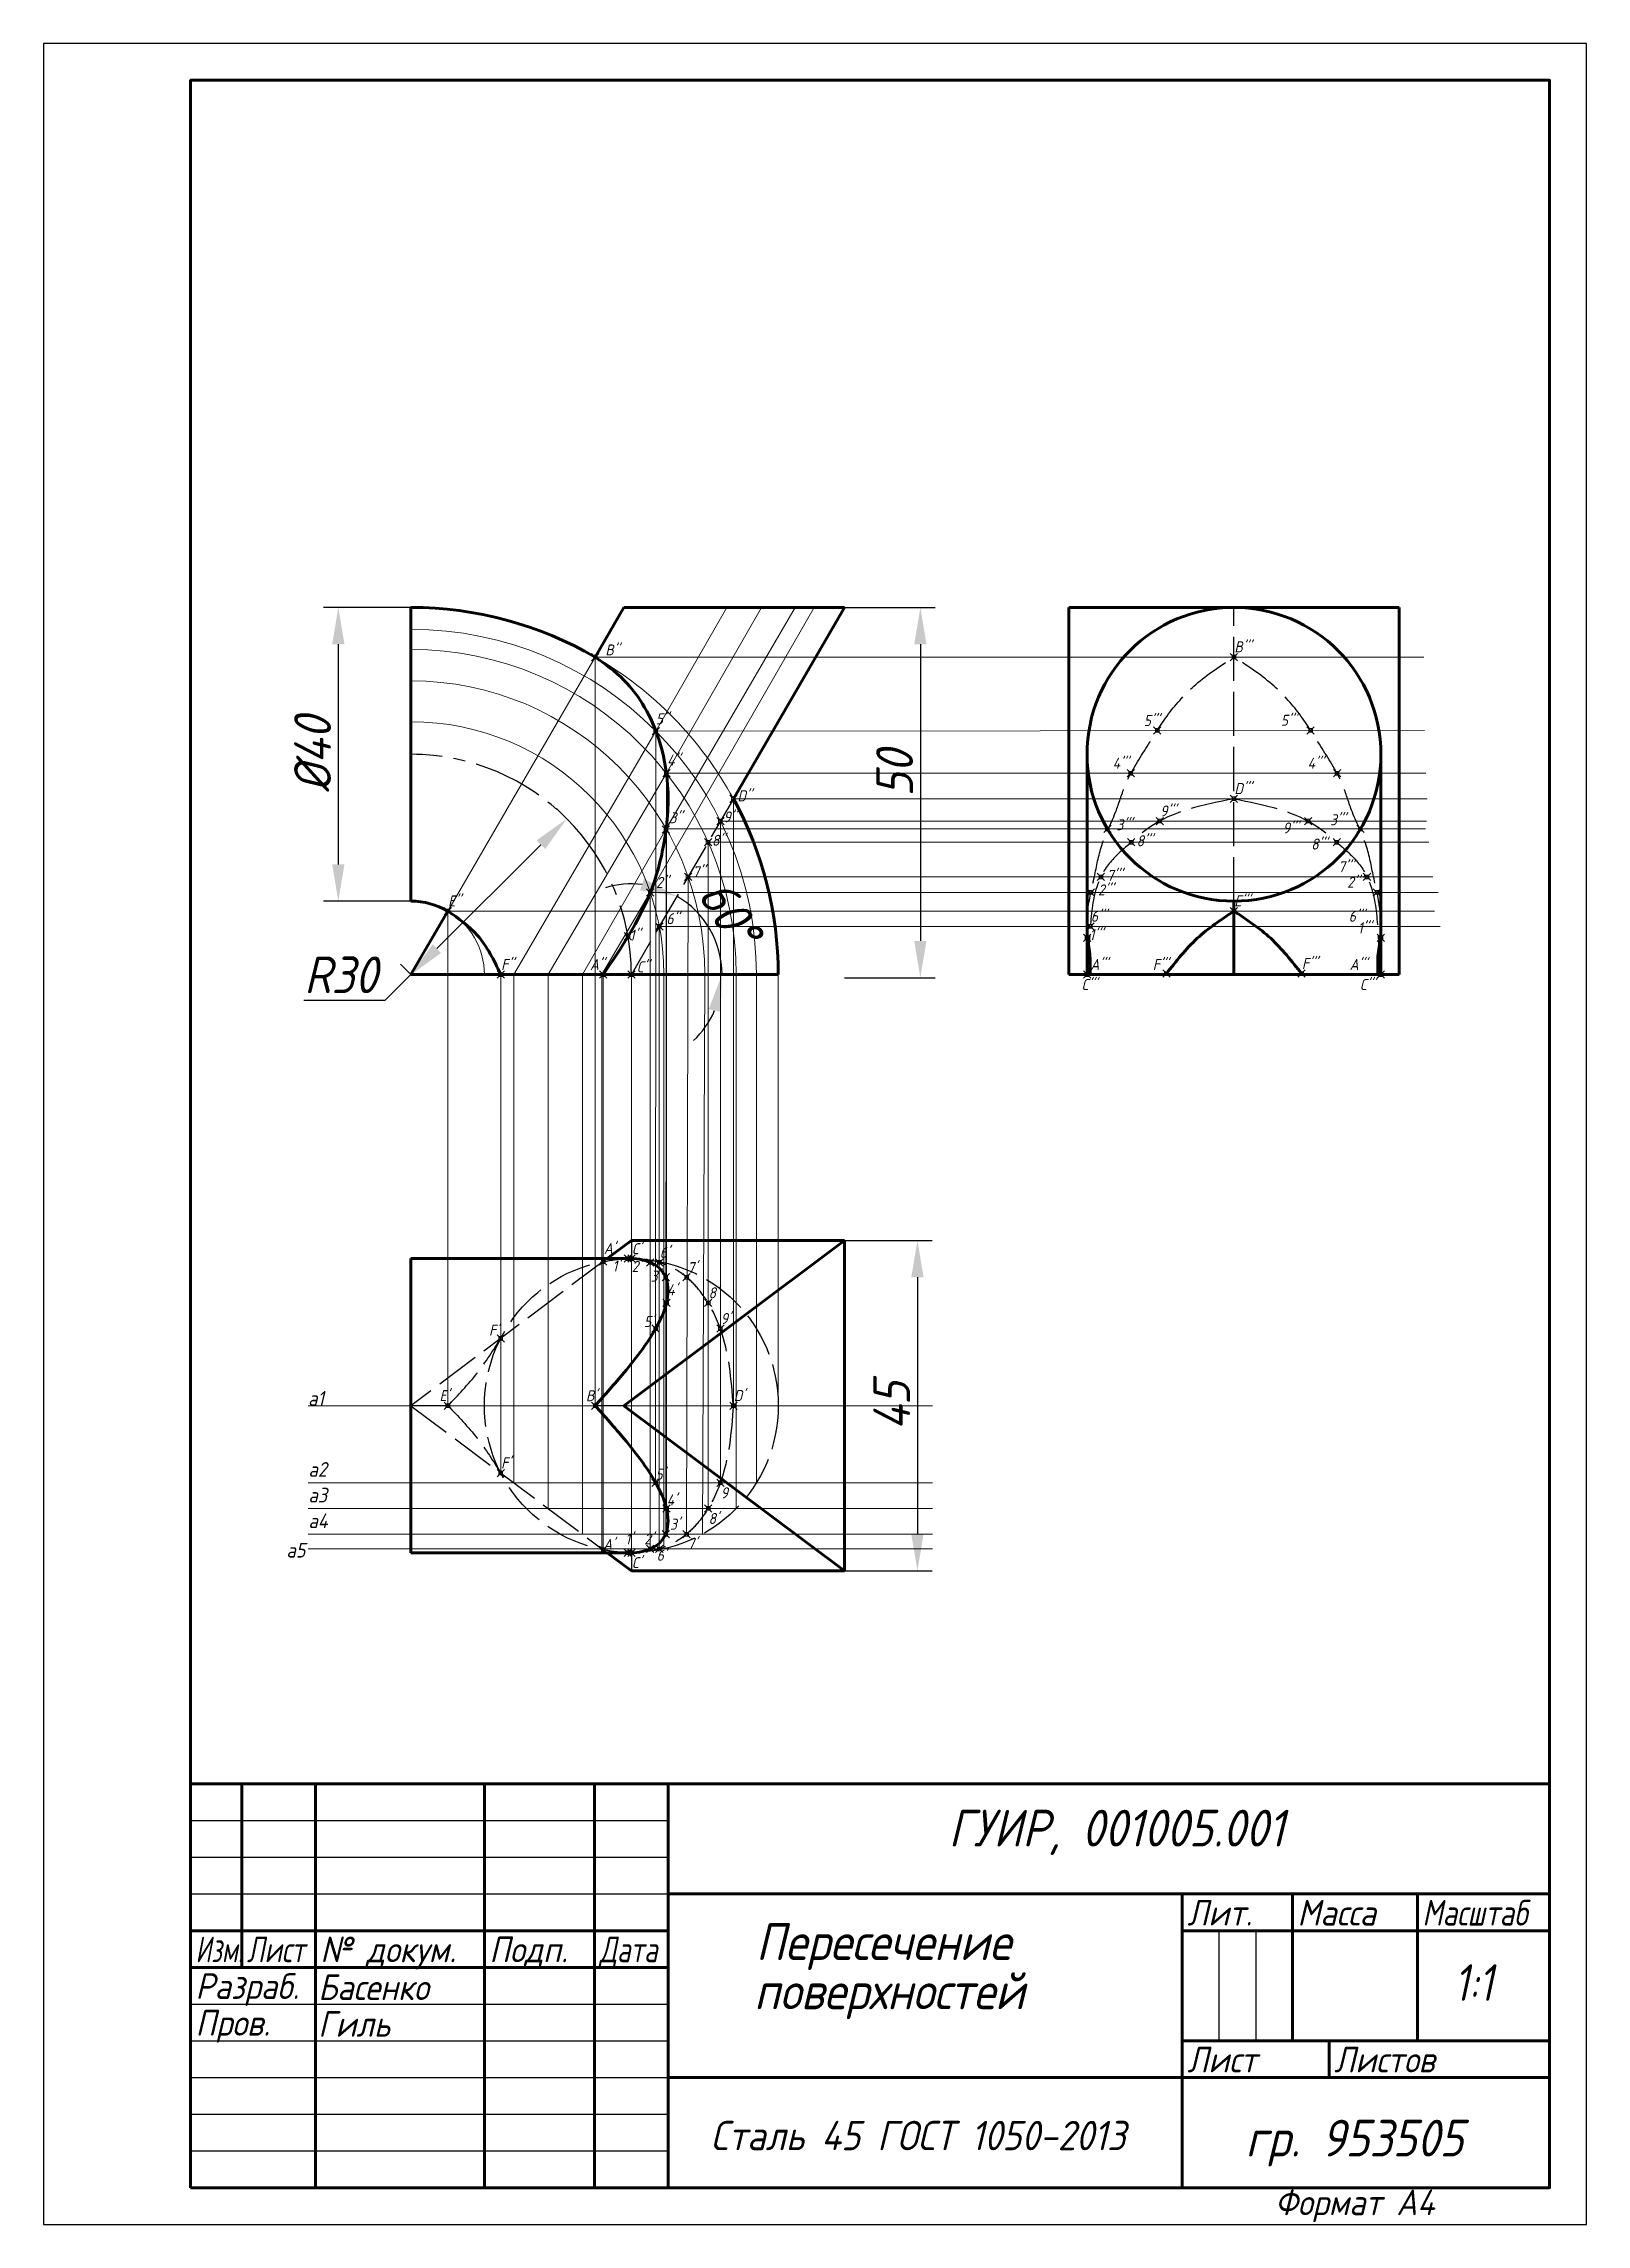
# Model space of a CAD drawing. Header units: millimetres. Extents: x 0 to 210, y 0 to 297.
import ezdxf

# ---------------------------------------------------------------- set-up
doc = ezdxf.new("R2010")
doc.units = ezdxf.units.MM
doc.header["$LTSCALE"] = 0.5
doc.header["$PDMODE"] = 99
doc.header["$PDSIZE"] = 0.5
doc.linetypes.add('ACAD_ISO02W100', pattern=[15, 12, -3])
doc.linetypes.add('осевая2', pattern=[28.575, 19.05, -3.175, 3.175, -3.175])
doc.layers.get('0').update_dxf_attribs({"lineweight": 60})
doc.layers.get('Defpoints').update_dxf_attribs({"color": 5})
doc.layers.add('1-оси', color=1, linetype='осевая2')
doc.layers.add('3-размеры', color=6, linetype='Continuous')
doc.layers.add('4-текст', color=7, linetype='Continuous', true_color=0x00ad00)
for name, color, linetype, lineweight in [('построение', 252, 'Continuous', 20), ('тонкий', 7, 'Continuous', 20), ('штриховые тонкие', 7, 'ACAD_ISO02W100', 30)]:
    doc.layers.add(name, color=color, linetype=linetype, lineweight=lineweight)
doc.layers.add('построение 2', color=7, linetype='Continuous', lineweight=20, true_color=0x020138)
doc.layers.add('построение 3', color=7, linetype='Continuous', lineweight=20, true_color=0x380000)
doc.styles.get("Standard").update_dxf_attribs({"font": 'isocpeui.ttf', "width": 0.9})
doc.dimstyles.new('Standart', dxfattribs={"dimtxt": 5, "dimasz": 5, "dimexe": 2, "dimexo": 0, "dimgap": 1, "dimtad": 1, "dimtoh": 1, "dimdec": 0, "dimtxsty": 'Standard', "dimcen": 2.5, "dimadec": 0, "dimazin": 0, "dimtfac": 1, "dimtdec": 0, "dimtmove": 0, "dimatfit": 3, "dimldrblk": 'DOTSMALL', "dimfxl": 1, "dimarcsym": 0})

# ---------------------------------------------------------------- blocks, each defined once
blk = doc.blocks.new('*D7')
at = {"layer": '3-размеры', "color": 0, "lineweight": -2, "transparency": 16777216}
for p, q in [((109, 134), (120.94, 134)), ((118.94, 129), (118.94, 94)), ((109, 89), (120.94, 89))]:
    blk.add_line(p, q, dxfattribs=at)
at = {"layer": '3-размеры', "color": 0, "transparency": 16777216}
for points in [[(118.11, 129), (119.78, 129), (118.94, 134)], [(118.11, 94), (119.78, 94), (118.94, 89)]]:
    blk.add_solid(points, dxfattribs=at)
at = {"layer": 'Defpoints', "color": 0, "transparency": 16777216}
for p in [(109, 134), (109, 89), (118.94, 89)]:
    blk.add_point(p, dxfattribs=at)
at = {"layer": '3-размеры', "color": 0, "transparency": 16777216, "insert": (115.44, 111.5), "char_height": 5, "attachment_point": 5, "rotation": 90}
blk.add_mtext('45', dxfattribs=at)
blk = doc.blocks.new('_DotSmall')
at = {"color": 0, "linetype": 'ByBlock', "const_width": 0.5}
blk.add_lwpolyline([(-0.0625, 0, 1), (0.0625, 0, 1)], format="xyb", close=True, dxfattribs=at)
blk = doc.blocks.new('*D8')
at = {"layer": '3-размеры', "color": 0, "lineweight": -2, "transparency": 16777216}
for p, q in [((109, 220.21), (121.34, 220.21)), ((119.34, 215.21), (119.34, 174.79)), ((109, 169.79), (121.34, 169.79))]:
    blk.add_line(p, q, dxfattribs=at)
at = {"layer": '3-размеры', "color": 0, "transparency": 16777216}
for points in [[(118.51, 215.21), (120.17, 215.21), (119.34, 220.21)], [(118.51, 174.79), (120.17, 174.79), (119.34, 169.79)]]:
    blk.add_solid(points, dxfattribs=at)
at = {"layer": 'Defpoints', "color": 0, "transparency": 16777216}
for p in [(109, 220.21), (109, 169.79), (119.34, 169.79)]:
    blk.add_point(p, dxfattribs=at)
at = {"layer": '3-размеры', "color": 0, "transparency": 16777216, "insert": (115.84, 197.63), "char_height": 5, "attachment_point": 5, "rotation": 90}
blk.add_mtext('50', dxfattribs=at)
blk = doc.blocks.new('*D9')
at = {"layer": '3-размеры', "color": 0, "lineweight": -2, "transparency": 16777216}
for p, q in [((50, 220.21), (38.11, 220.21)), ((40.11, 215.21), (40.11, 185.21)), ((50, 180.21), (38.11, 180.21))]:
    blk.add_line(p, q, dxfattribs=at)
at = {"layer": '3-размеры', "color": 0, "transparency": 16777216}
for points in [[(39.28, 215.21), (40.95, 215.21), (40.11, 220.21)], [(39.28, 185.21), (40.95, 185.21), (40.11, 180.21)]]:
    blk.add_solid(points, dxfattribs=at)
at = {"layer": 'Defpoints', "color": 0, "transparency": 16777216}
for p in [(50, 220.21), (40.11, 180.21), (50, 180.21)]:
    blk.add_point(p, dxfattribs=at)
at = {"layer": '3-размеры', "color": 0, "transparency": 16777216, "insert": (36.61, 200.21), "char_height": 5, "attachment_point": 5, "rotation": 90}
blk.add_mtext('%%C40', dxfattribs=at)
blk = doc.blocks.new('*D10')
at = {"layer": '3-размеры', "color": 0, "lineweight": -2, "transparency": 16777216}
for p, q in [((71.21, 191.43), (69.8, 192.84)), ((67.68, 187.89), (53.54, 173.75)), ((50, 170.21), (46.46, 166.68)), ((50, 170.21), (48.59, 171.63)), ((46.46, 166.68), (35.44, 166.68))]:
    blk.add_line(p, q, dxfattribs=at)
at = {"layer": '3-размеры', "color": 0, "transparency": 16777216}
for points in [[(67.09, 188.48), (68.27, 187.3), (71.21, 191.43)], [(52.95, 174.34), (54.12, 173.16), (50, 170.21)]]:
    blk.add_solid(points, dxfattribs=at)
at = {"layer": 'Defpoints', "color": 0, "transparency": 16777216}
for p in [(71.21, 191.43), (50, 170.21), (50, 170.21)]:
    blk.add_point(p, dxfattribs=at)
at = {"layer": '3-размеры', "color": 0, "transparency": 16777216, "insert": (40.45, 170.18), "char_height": 5, "attachment_point": 5}
blk.add_mtext('R30', dxfattribs=at)
blk = doc.blocks.new('*D11')
at = {"layer": '3-размеры', "color": 0, "lineweight": -2, "transparency": 16777216}
for start, end in [(83.2518, 106.6174), (360, 59.8863), (313.2689, 336.6344)]:
    blk.add_arc((80, 170.21), 12.35, start, end, dxfattribs=at)
at = {"layer": '3-размеры', "color": 0, "transparency": 16777216}
for points in [[(81.71, 183.26), (81.19, 181.68), (86.19, 180.89)], [(90.52, 165.49), (92.15, 165.15), (92.35, 170.21)]]:
    blk.add_solid(points, dxfattribs=at)
at = {"layer": 'Defpoints', "color": 0, "transparency": 16777216}
for p in [(93.89, 194.16), (91.6, 174.43), (80, 170.21), (80, 170.21), (100, 170.21)]:
    blk.add_point(p, dxfattribs=at)
at = {"layer": '3-размеры', "color": 0, "transparency": 16777216, "insert": (93.41, 178.65), "char_height": 5, "attachment_point": 5, "rotation": 302.1587}
blk.add_mtext('60°', dxfattribs=at)

msp = doc.modelspace()

# ---------------------------------------------------------------- linework, layer by layer
for p, q in [((50, 180.21), (50, 220.21)), ((75.09, 213.46), (79, 220.21)), ((79, 220.21), (109, 220.21)), ((109, 220.21), (93.89, 194.16)), ((184.53, 220.21), (139.53, 220.21)), ((139.53, 220.21), (139.53, 170.21)), ((162.03, 220.21), (142.03, 220.21)), ((184.53, 170.21), (184.53, 220.21)), ((142.03, 200.21), (142.03, 170.21)), ((182.03, 170.21), (182.03, 200.21)), ((50, 170.21), (55.02, 178.86)), ((162.03, 170.21), (162.03, 180.21)), ((50, 170.21), (80, 170.21)), ((80, 170.21), (60, 170.21)), ((80, 170.21), (100, 170.21)), ((139.53, 170.21), (184.53, 170.21)), ((142.03, 170.21), (182.03, 170.21)), ((162.03, 170.21), (142.43, 170.21)), ((162.03, 170.21), (181.63, 170.21)), ((80, 134), (76.72, 131.54)), ((79, 111.5), (109, 134)), ((109, 134), (80, 134)), ((109, 134), (109, 89)), ((50, 131.54), (50, 91.46)), ((80, 131.54), (50, 131.54)), ((79, 111.5), (109, 89)), ((80, 91.46), (50, 91.46)), ((76.72, 91.46), (80, 89)), ((109, 89), (80, 89)), ((155, 45), (155, 40))]:
    msp.add_line(p, q)
at = {"lineweight": 60}
for p, q in [((205, 60), (20, 60)), ((27, 60), (27, 35)), ((37, 5), (37, 60)), ((60, 60), (60, 5)), ((75, 5), (75, 60)), ((85, 60), (85, 5)), ((85, 45), (205, 45)), ((155, 5), (155, 45)), ((170, 45), (170, 25)), ((187, 25), (187, 45)), ((20, 40), (85, 40)), ((155, 40), (205, 40)), ((20, 35), (85, 35)), ((155, 25), (205, 25)), ((175, 20), (175, 25)), ((85, 20), (205, 20))]:
    msp.add_line(p, q, dxfattribs=at)
at = {"lineweight": -3}
for p, q in [((20, 55), (85, 55)), ((20, 50), (85, 50)), ((20, 45), (85, 45)), ((160, 25), (160, 40)), ((165, 40), (165, 25)), ((20, 30), (85, 30)), ((20, 25), (85, 25)), ((20, 20), (85, 20)), ((20, 15), (85, 15)), ((20, 10), (85, 10))]:
    msp.add_line(p, q, dxfattribs=at)
at = {"lineweight": 60}
msp.add_lwpolyline([(20, 5), (205, 5), (205, 292), (20, 292)], close=True, dxfattribs=at)
msp.add_circle((162.03, 200.21), 20)
for radius, start, end in [(50, 59.8863, 90), (50, 0, 28.6198), (10, 59.8863, 90)]:
    msp.add_arc((50, 170.21), radius, start, end)
for points in [[(76.17, 170.21), (82.58, 181.4), (84.38, 187.78), (84.94, 196.02), (83.72, 202.29), (79, 210.31), (75.09, 213.46)], [(62.23, 170.21), (59.02, 175.59), (55.02, 178.86)], [(162.03, 178.86), (157.03, 175.15), (152.83, 170.34)], [(162.03, 178.86), (167.03, 175.15), (171.23, 170.34)], [(142.43, 170.21), (142.43, 172.69), (142.03, 175.17)], [(181.63, 170.21), (181.63, 172.69), (182.03, 175.17)]]:
    msp.add_spline(points, degree=3)
for points, knots in [([(79.54, 131.54), (80.6, 131.57), (82.37, 131.34), (84.92, 129.5), (85.19, 126.04), (83.24, 121.32), (79.54, 116.52), (76.4, 112.98), (75.09, 111.5)], [3.269928, 3.269928, 3.269928, 3.269928, 6.402809, 8.721128, 12.005472, 15.771621, 24.004471, 29.970639, 29.970639, 29.970639, 29.970639]), ([(75.09, 111.5), (76.4, 110.02), (79.54, 106.48), (83.24, 101.68), (85.19, 96.96), (84.92, 93.5), (82.37, 91.66), (80.6, 91.43), (79.54, 91.46)], [0, 0, 0, 0, 5.966167, 14.199017, 17.965166, 21.24951, 23.56783, 26.699981, 26.699981, 26.699981, 26.699981])]:
    msp.add_open_spline(points, degree=3, knots=knots)
at = {"layer": '1-оси'}
msp.add_arc((50, 170.21), 30, 0, 90, dxfattribs=at)
at = {"layer": 'Defpoints'}
msp.add_lwpolyline([(0, 0), (210, 0), (210, 297), (0, 297)], close=True, dxfattribs=at)
for p in [(79, 210.31), (83.72, 202.29), (84.94, 196.02), (84.38, 187.78), (82.58, 181.4), (93.89, 111.5)]:
    msp.add_point(p, dxfattribs=at)
at = {"layer": 'построение'}
for p, q in [((104.9, 220.21), (82.58, 181.4)), ((93, 220.21), (83.33, 203.38)), ((102.3, 220.21), (84.74, 190.04)), ((97.7, 220.21), (84.78, 197.63)), ((83.33, 203.38), (64, 170.21)), ((68.67, 170.21), (84.78, 197.63)), ((84.74, 190.04), (73.33, 170.21)), ((82.58, 181.4), (76, 170.21)), ((64, 101), (64, 170.21)), ((68.67, 97.5), (68.67, 170.21)), ((73.33, 94), (73.33, 170.21)), ((76, 92), (76, 170.21)), ((84.44, 92), (84.44, 170.21)), ((89.68, 94), (90, 170.21)), ((94.28, 97.5), (94.28, 170.21)), ((97.02, 101), (97.02, 170.21)), ((100, 111.5), (100, 170.2)), ((36, 111.5), (121, 111.5)), ((36, 101), (121, 101)), ((36, 97.5), (121, 97.5)), ((36, 94), (121, 94)), ((36, 92), (121, 92))]:
    msp.add_line(p, q, dxfattribs=at)
for radius in [47.02, 44.28, 40, 34.44]:
    msp.add_arc((50, 170.21), radius, 0, 90, dxfattribs=at)
at = {"layer": 'построение 2', "color": 2, "true_color": 0xffff38}
for p, q in [((75.09, 213.46), (75.09, 111.5)), ((75.09, 213.46), (187.89, 213.46)), ((83.33, 203.38), (83.31, 101)), ((83.33, 203.38), (187.97, 203.46)), ((84.79, 97.5), (84.78, 197.63)), ((84.78, 197.63), (188.13, 197.63)), ((84.68, 94), (84.74, 190.04)), ((84.74, 190.04), (188.12, 190.04)), ((82.58, 181.4), (82.58, 92)), ((82.58, 181.4), (189.82, 181.4)), ((55.02, 178.86), (55.02, 111.5)), ((55.02, 178.86), (189.34, 178.86)), ((62.23, 170.21), (62.23, 102.33)), ((76.17, 91.87), (76.17, 170.21))]:
    msp.add_line(p, q, dxfattribs=at)
at = {"layer": 'построение 2'}
for p in [(75.09, 213.46), (162.03, 213.46), (83.33, 203.38), (151.58, 203.46), (172.47, 203.46), (84.78, 197.63), (147.99, 197.63), (176.07, 197.63), (84.7, 189.97), (144.81, 190.04), (179.25, 190.04), (82.58, 181.4), (142.56, 181.4), (181.5, 181.4), (55.02, 178.86), (162.03, 178.86), (79.54, 175.42), (142.03, 175.21), (182.03, 175.21), (62.23, 170.21), (76.17, 170.21), (152.83, 170.34), (171.23, 170.34), (76.17, 131.13), (79.54, 131.54), (82.58, 131), (84.68, 129), (84.79, 125.5), (83.31, 122), (62.23, 120.67), (55.02, 111.5), (75.09, 111.5), (62.23, 102.33), (83.31, 101), (84.79, 97.5), (76.17, 91.87), (82.58, 92), (84.68, 94), (79.54, 91.46)]:
    msp.add_point(p, dxfattribs=at)
at = {"layer": 'построение 3', "color": 2, "true_color": 0xffff38}
for p, q in [((93.89, 194.16), (93.89, 111.5)), ((93.89, 194.16), (188.35, 194.16)), ((92.12, 191.11), (92.12, 101)), ((92.12, 191.11), (188.23, 191.11)), ((90.45, 188.23), (90.46, 97.5)), ((90.45, 188.23), (188.55, 188.23)), ((87.72, 183.52), (87.51, 94)), ((87.72, 183.52), (189.08, 183.52)), ((83.81, 176.78), (83.81, 92)), ((83.81, 176.78), (190.12, 176.78)), ((80, 170.21), (80, 91.46))]:
    msp.add_line(p, q, dxfattribs=at)
at = {"layer": 'построение 3'}
for p in [(93.89, 194.16), (162.03, 194.16), (92.12, 191.11), (151.93, 191.11), (172.13, 191.11), (90.45, 188.23), (148.04, 188.23), (176.02, 188.23), (87.72, 183.52), (143.91, 183.52), (180.14, 183.52), (83.81, 176.78), (142.49, 176.78), (80, 170.21), (142.03, 170.21), (182.03, 170.21), (80, 131.54), (83.81, 131), (87.51, 129), (90.46, 125.5), (92.12, 122), (93.89, 111.5), (92.12, 101), (90.46, 97.5), (83.81, 92), (87.51, 94), (80, 91.46)]:
    msp.add_point(p, dxfattribs=at)
at = {"layer": 'тонкий'}
for p, q in [((55.02, 178.86), (75.09, 213.46)), ((80, 131.5), (80, 91.5)), ((75.09, 111.5), (55.02, 111.5))]:
    msp.add_line(p, q, dxfattribs=at)
for radius, start in [(50, 28.6198), (10, 0)]:
    msp.add_arc((50, 170.21), radius, start, 59.8863, dxfattribs=at)
at = {"layer": 'штриховые тонкие'}
for p, q in [((162.03, 180.21), (162.03, 220.21)), ((93.89, 194.16), (80, 170.21)), ((162.03, 170.21), (152.83, 170.34)), ((80, 134), (80, 131.5)), ((76.72, 131.54), (50, 111.5)), ((55.02, 111.5), (50, 111.5)), ((50, 111.5), (76.72, 91.46)), ((79, 111.5), (75.09, 111.5)), ((80, 91.5), (80, 89))]:
    msp.add_line(p, q, dxfattribs=at)
msp.add_circle((80, 111.5), 20, dxfattribs=at)
for points in [[(142.03, 175.21), (142.13, 178.86), (143.03, 183.54), (144.03, 187.78), (146.03, 192.62), (147.23, 196.02), (150.03, 200.99), (153.13, 205.71), (156.83, 209.72), (162.03, 213.46)], [(182.03, 175.21), (181.93, 178.86), (181.03, 183.54), (180.03, 187.78), (178.03, 192.62), (176.83, 196.02), (174.03, 200.99), (170.93, 205.71), (167.23, 209.72), (162.03, 213.46)], [(162.03, 194.16), (150.43, 190.19), (147.63, 187.87), (144.91, 185.17), (143.25, 181.78), (142.43, 175.93), (142.03, 170.21)], [(162.03, 194.16), (173.63, 190.19), (176.43, 187.87), (179.15, 185.17), (180.81, 181.78), (181.63, 175.93), (182.03, 170.21)], [(93.89, 111.5), (92.11, 122.03), (89.55, 126.83), (87.83, 128.73), (85.08, 130.53), (83.42, 131.11), (81.71, 131.41), (80, 131.5)], [(55.02, 111.5), (59.02, 115.94), (62.23, 120.67)], [(55.02, 111.5), (59.02, 107.06), (62.23, 102.33)], [(93.89, 111.5), (92.11, 100.97), (89.55, 96.17), (87.83, 94.27), (85.08, 92.47), (83.42, 91.89), (81.71, 91.59), (80, 91.5)]]:
    msp.add_spline(points, degree=3, dxfattribs=at)
for points in [[(76.17, 131.13), (77.31, 131.32), (78.44, 131.52), (79.54, 131.54)], [(79.54, 91.46), (78.44, 91.48), (77.31, 91.68), (76.17, 91.87)]]:
    msp.add_open_spline(points, degree=3, dxfattribs=at)

# ---------------------------------------------------------------- texts
at = {"lineweight": -3, "width": 0.9}
msp.add_text('Формат А4', height=3.5, dxfattribs=at).set_placement((167.6, 1.25))
at = {"layer": '4-текст', "lineweight": -3}
for s, height, width, p in [('ГУИР, 001005.001', 5, 0.9, (123.18, 51.47)), ('Лит.', 3.5, 0.9, (155.67, 40.7)), ('Масса', 3.5, 0.9, (170.67, 40.7)), ('Масштаб', 3.5, 0.8, (187.67, 40.7)), ('Изм.', 3.5, 0.7, (20.67, 35.7)), ('Лист', 3.5, 0.75, (27.67, 35.7)), ('№ докум.', 3.5, 0.9, (37.67, 35.7)), ('Подп.', 3.5, 0.9, (60.67, 35.7)), ('Дата', 3.5, 0.75, (75.67, 35.7)), ('Пересечение', 5, 0.9, (96.97, 36)), ('Разраб.', 3.5, 0.9, (20.67, 30.7)), ('Басенко', 3.5, 0.9, (37.37, 30.55)), ('поверхностей', 5, 0.9, (96.72, 29.3)), ('1:1', 5, 0.8, (192, 30.43)), ('Пров.', 3.5, 0.9, (20.67, 25.7)), ('Гиль', 3.5, 0.9, (37.37, 25.55)), ('Лист', 3.5, 0.9, (155.67, 20.7)), ('Листов', 3.5, 0.9, (175.67, 20.7)), ('гр. 953505', 5, 0.9, (163.61, 9.25))]:
    msp.add_text(s, height=height, dxfattribs=dict(at, width=width)).set_placement(p)
at = {"layer": '4-текст', "insert": (90.8, 14.1), "char_height": 4, "attachment_point": 1}
msp.add_mtext_dynamic_manual_height_columns('Сталь\\~45\\~ГОСТ\\~1050-2013', width=33.233, gutter_width=25, heights=[0], dxfattribs=at)
at = {"layer": 'построение', "width": 0.9}
for s, p in [('a1', (36, 111.5)), ('a2', (36.05, 101.82)), ('a3', (36.05, 98.32)), ('a4', (36.05, 94.82)), ('a5', (33.05, 90.82))]:
    msp.add_text(s, height=2, dxfattribs=at).set_placement(p)
at = {"layer": 'построение 2', "width": 0.9}
for s, p in [("B''", (76.46, 213.67)), ("B'''", (162.09, 214.09)), ("5''", (83.34, 204.29)), ("5'''", (149.75, 204.06)), ("5'''", (168.41, 204.09)), ("4''", (84.87, 198.67)), ("4'''", (145.51, 198.25)), ("4'''", (172.05, 198.25)), ("3''", (85.2, 190.82)), ("3'''", (146.03, 189.87)), ("3'''", (175.11, 190.55)), ("E''", (55.06, 179.48)), ("2''", (83.37, 182.02)), ("2'''", (143.53, 181)), ("E'''", (162.09, 179.49)), ("2'''", (177.43, 182.03)), ("1''", (79.77, 174.82)), ("1'''", (142.36, 174.89)), ("1'''", (178.89, 175.83)), ("F''", (62.28, 170.83)), ("A''", (74.37, 170.83)), ("A'''", (142.49, 170.84)), ("F'''", (150.98, 170.83)), ("F'''", (171.28, 170.97)), ("A'''", (177.78, 170.84)), ("A'", (76.26, 132.17)), ("1'", (77.43, 129.77)), ("2'", (80.06, 129.71)), ("3'", (82.63, 128.4)), ("4'", (84.88, 126.52)), ("F'", (60.63, 121.03)), ("5'", (81.72, 122.2)), ("E'", (53.89, 112.11)), ("B'", (73.82, 112.11)), ("F'", (62.27, 102.95)), ("5'", (83.28, 101.41)), ("4'", (84.82, 97.91)), ("3'", (85.26, 94.61)), ("A'", (76.17, 91.87)), ("1'", (79.18, 92.61)), ("2'", (81.76, 92.61))]:
    msp.add_text(s, height=1.5, dxfattribs=at).set_placement(p)
at = {"layer": 'построение 3', "width": 0.9}
for s, p in [("D'''", (162.09, 194.79)), ("D''", (94.45, 193.81)), ("9'''", (151.99, 191.74)), ("9''", (92.55, 190.93)), ("9'''", (168.67, 189.43)), ("8''", (90.97, 187.75)), ("8'''", (148.78, 187.68)), ("8'''", (172.54, 187.23)), ("7''", (88.33, 183.46)), ("7'''", (144.72, 182.97)), ("7'''", (176.22, 184.15)), ("6''", (84.77, 177.08)), ("6'''", (142.55, 177.41)), ("6'''", (177.65, 177.41)), ("C''", (80.72, 170.52)), ("C'''", (141.27, 168.11)), ("C'''", (179.15, 168.11)), ("C'", (80.06, 132.13)), ("6'", (83.87, 131.62)), ("7'", (87.64, 129.55)), ("8'", (90.51, 126.12)), ("9'", (92.17, 122.62)), ("D'", (93.94, 112.12)), ("9'", (92.17, 98.88)), ("8'", (90.51, 95.38)), ("6'", (83.45, 90.38)), ("7'", (87.64, 91.95)), ("C'", (80.06, 89.37))]:
    msp.add_text(s, height=1.5, dxfattribs=at).set_placement(p)

# ---------------------------------------------------------------- dimensions: what is measured, and where the dimension line sits
at = {"layer": '3-размеры'}
for base, p1, p2, angle, text, picture, middle, dimtype in [((40.11, 180.21), (50, 220.21), (50, 180.21), 90, '%%C<>', '*D9', (40.11, 200.21), 160), ((50, 170.21), (71.21, 191.43), (50, 170.21), 225, 'R<>', '*D10', (40.45, 166.68), 161)]:
    dim = msp.add_linear_dim(base=base, p1=p1, p2=p2, angle=angle, text=text, dimstyle='Standart', dxfattribs=at)
    dim.commit()
    dim.dimension.update_dxf_attribs({"geometry": picture, "text_midpoint": middle, "dimtype": dimtype})
for base, p1, p2, picture, middle in [((119.34, 169.79), (109, 220.21), (109, 169.79), '*D8', (119.34, 197.63)), ((118.94, 89), (109, 134), (109, 89), '*D7', (118.94, 111.5))]:
    dim = msp.add_linear_dim(base=base, p1=p1, p2=p2, angle=90, dimstyle='Standart', dxfattribs=at)
    dim.commit()
    dim.dimension.update_dxf_attribs({"geometry": picture, "text_midpoint": middle, "dimtype": 160})
dim = msp.add_angular_dim_2l(base=(91.6, 174.43), line1=((80, 170.21), (100, 170.21)), line2=((93.89, 194.16), (80, 170.21)), dimstyle='Standart', dxfattribs=at)
dim.commit()
dim.dimension.update_dxf_attribs({"geometry": '*D11', "text_midpoint": (90.45, 176.78), "dimtype": 162})

doc.saveas('drawing.dxf')
